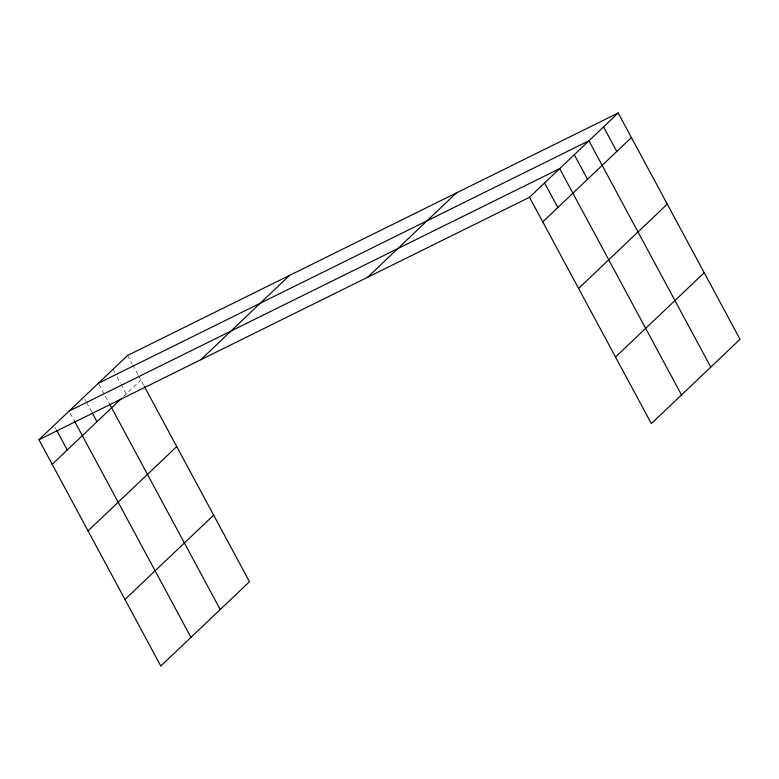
<?xml version="1.0" encoding="UTF-8"?>
<svg xmlns="http://www.w3.org/2000/svg" width="779" height="779" viewBox="0 0 779 779"><rect width="100%" height="100%" fill="white"/><g stroke="black" fill="none" stroke-linecap="round" stroke-linejoin="round"><path stroke-width="0.58" stroke-dasharray="3.9 2.92" d="M123.666 396.365L140.882 380.006M127.639 355.409L132.245 363.968M132.82 365.039L138 374.66M138.584 375.721L143.725 385.284M113.004 369.324L114.737 372.528M117.035 376.802L120.492 383.219M121.066 384.29L126.247 393.911M98.952 384.3L108.739 402.48M84.892 399.276L86.041 401.419M86.615 402.49L91.795 412.11M70.256 413.191L73.713 419.599M55.182 427.515L56.331 429.657"/><path stroke-width="1.17" d="M144.3 386.345L249.494 581.718L160.805 666.026L38.95 439.716L127.639 355.409L618.195 112.974L740.05 339.284L651.361 423.591L529.506 197.282L618.195 112.974M52.193 464.303L121.086 398.819M200.836 359.713L289.525 275.406M88.037 530.869L176.726 446.571M367.62 277.285L456.309 192.978M124.961 599.45L213.65 515.153M542.739 221.869L631.438 137.571M578.583 288.434L667.282 204.137M615.517 357.016L704.206 272.718M98.378 383.229L588.924 140.795L710.779 367.104M69.107 411.049L559.653 168.615L681.508 394.924M38.95 439.716L529.506 197.282M603.559 126.889L616.802 151.477M574.289 154.709L587.532 179.297M544.579 182.948L557.822 207.535M109.313 403.541L220.233 609.538M92.37 413.182L96.976 421.731M74.287 420.67L190.962 637.358M56.906 430.729L67.267 449.97"/></g></svg>
